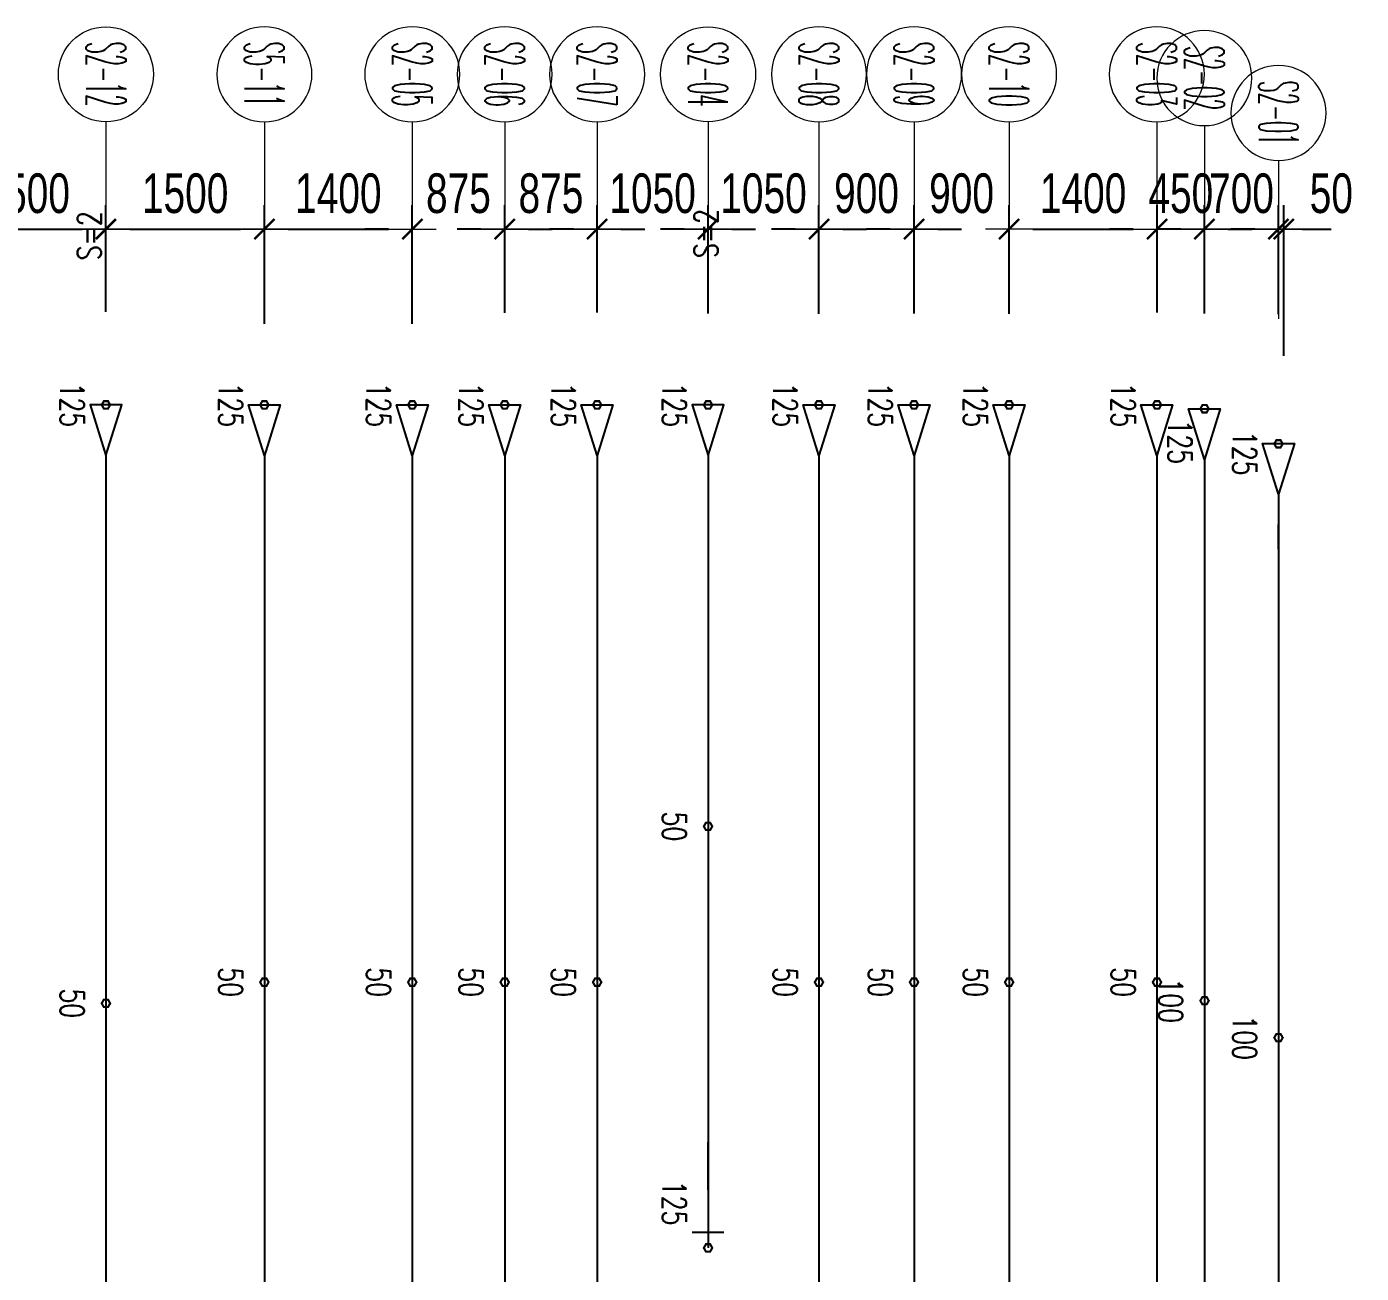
# Model space of a CAD drawing. Header units: millimetres. Extents: x 118516 to 588795, y -24154 to 50684.
# Drawn here: x 558150 to 570784, y 30909 to 42710 of the extents above; entities that cross this region are included whole.
import ezdxf
from ezdxf.enums import TextEntityAlignment as Align

# ---------------------------------------------------------------- set-up
doc = ezdxf.new("R2010")
doc.units = ezdxf.units.MM
doc.layers.get('0').update_dxf_attribs({"lineweight": 20})
doc.layers.get('Defpoints').update_dxf_attribs({"color": 151, "lineweight": 9})
doc.layers.add('ARES_TAG', color=3, linetype='Continuous')
doc.layers.add('NDC_S_TENDON', color=10, linetype='Continuous')
doc.layers.add('Current plane_Column', color=7, linetype='Continuous', true_color=0x4b00ff)
for name, color, linetype, lineweight in [('NDC_S-TENDON', 6, 'Continuous', 35), ('NDC_S_ANNO', 7, 'Continuous', 20), ('NDC_S_DIM', 1, 'Continuous', 15), ('NDC_S_SYMBOL', 1, 'Continuous', 15)]:
    doc.layers.add(name, color=color, linetype=linetype, lineweight=lineweight)
doc.styles.add('ARES_ROMANS_0.36', font='romans.shx', dxfattribs={"width": 0.36, "bigfont": 'vns.shx'})
doc.styles.add('NDC_ANNO', font='', dxfattribs={"width": 0.8})
doc.styles.add('NDC_DIM', font='', dxfattribs={"width": 0.75})
doc.styles.get('NDC_ANNO').set_extended_font_data('Dotum')
doc.styles.get('NDC_DIM').set_extended_font_data('Dotum')
doc.dimstyles.new('NDC_dim_150', dxfattribs={"dimscale": 150, "dimtxt": 2.5, "dimasz": 1.5, "dimexe": 1.5, "dimexo": 2.5, "dimgap": 1, "dimtad": 1, "dimdec": 0, "dimzin": 0, "dimdsep": 46, "dimtxsty": 'NDC_DIM', "dimblk": 'DIMMARK', "dimcen": 0.09, "dimdle": 1.2, "dimclrd": 1, "dimclre": 1, "dimclrt": 3, "dimadec": 0, "dimazin": 0, "dimtfac": 1, "dimtdec": 0, "dimtix": 1, "dimtofl": 0, "dimtmove": 0, "dimatfit": 3, "dimfxl": 8, "dimfxlon": 1, "dimtolj": 1, "dimtzin": 0, "dimarcsym": 0})

# ---------------------------------------------------------------- blocks, each defined once
blk = doc.blocks.new('*U659')
at = {"layer": 'NDC_S_SYMBOL', "color": 3}
blk.add_line((-7323, 0), (-5823, 0), dxfattribs=at)
blk.add_circle((-7773, 0), 450, dxfattribs=at)
at = {"layer": 'NDC_S_TENDON'}
for p, q in [((-3644, 0), (-3144, 0)), ((-3144, 0), (2787, 0)), ((2787, 0), (25216, 0))]:
    blk.add_line(p, q, dxfattribs=at)
blk.add_lwpolyline([(-4164, 0), (-4644, 150), (-4644, -150), (-4164, 0), (-3644, 0)], dxfattribs=at)
at = {"layer": 'ARES_TAG', "style": 'ARES_ROMANS_0.36', "width": 0.36}
blk.add_attdef('S3', text='', height=375, dxfattribs=at).set_placement((-7773, 0), align=Align.MIDDLE_CENTER)
blk = doc.blocks.new('*U695')
at = {"layer": 'NDC_S_SYMBOL', "color": 3}
blk.add_line((-7323, 0), (-5823, 0), dxfattribs=at)
blk.add_circle((-7773, 0), 450, dxfattribs=at)
at = {"layer": 'NDC_S_TENDON'}
for p, q in [((3186, -150), (3186, 150)), ((-3644, 0), (-3144, 0)), ((-3144, 0), (2787, 0)), ((2787, 0), (2336, 0)), ((2336, 0), (3336, 0))]:
    blk.add_line(p, q, dxfattribs=at)
blk.add_lwpolyline([(-4164, 0), (-4644, 150), (-4644, -150), (-4164, 0), (-3644, 0)], dxfattribs=at)
at = {"layer": 'ARES_TAG', "style": 'ARES_ROMANS_0.36', "width": 0.36}
blk.add_attdef('S3', text='', height=375, dxfattribs=at).set_placement((-7773, 0), align=Align.MIDDLE_CENTER)
blk = doc.blocks.new('*U696')
at = {"layer": 'NDC_S_SYMBOL', "color": 3}
blk.add_line((-7250, 0), (-5750, 0), dxfattribs=at)
blk.add_circle((-7700, 0), 450, dxfattribs=at)
at = {"layer": 'NDC_S_TENDON'}
for p, q in [((-3570, 0), (-3144, 0)), ((-3144, 0), (2787, 0)), ((2787, 0), (25216, 0))]:
    blk.add_line(p, q, dxfattribs=at)
blk.add_lwpolyline([(-4090, 0), (-4570, 150), (-4570, -150), (-4090, 0), (-3570, 0)], dxfattribs=at)
at = {"layer": 'ARES_TAG', "style": 'ARES_ROMANS_0.36', "width": 0.36}
blk.add_attdef('S3', text='', height=375, dxfattribs=at).set_placement((-7700, 0), align=Align.MIDDLE_CENTER)
blk = doc.blocks.new('*U697')
at = {"layer": 'NDC_S_SYMBOL', "color": 3}
blk.add_line((-6588, 0), (-5088, 0), dxfattribs=at)
blk.add_circle((-7038, 0), 450, dxfattribs=at)
at = {"layer": 'NDC_S_TENDON'}
for p, q in [((-2909, 0), (-3144, 0)), ((-3144, 0), (2787, 0)), ((2787, 0), (25216, 0))]:
    blk.add_line(p, q, dxfattribs=at)
blk.add_lwpolyline([(-3429, 0), (-3909, 150), (-3909, -150), (-3429, 0), (-2909, 0)], dxfattribs=at)
at = {"layer": 'ARES_TAG', "style": 'ARES_ROMANS_0.36', "width": 0.36}
blk.add_attdef('S3', text='', height=375, dxfattribs=at).set_placement((-7038, 0), align=Align.MIDDLE_CENTER)
blk = doc.blocks.new('*U657')
at = {"layer": 'NDC_S_SYMBOL', "color": 3}
blk.add_line((-7323, 0), (-5823, 0), dxfattribs=at)
blk.add_circle((-7773, 0), 450, dxfattribs=at)
at = {"layer": 'NDC_S_TENDON'}
for p, q in [((6536, -150), (6536, 150)), ((-3644, 0), (-3144, 0)), ((-3144, 0), (2787, 0)), ((2787, 0), (5686, 0)), ((5686, 0), (6686, 0))]:
    blk.add_line(p, q, dxfattribs=at)
blk.add_lwpolyline([(-4164, 0), (-4644, 150), (-4644, -150), (-4164, 0), (-3644, 0)], dxfattribs=at)
at = {"layer": 'ARES_TAG', "style": 'ARES_ROMANS_0.36', "width": 0.36}
blk.add_attdef('S3', text='', height=375, dxfattribs=at).set_placement((-7773, 0), align=Align.MIDDLE_CENTER)
blk = doc.blocks.new('HTB TDY')
at = {"layer": 'NDC_S-TENDON', "linetype": 'Continuous'}
for points, elevation in [([(50190, 29630, 20, 20, 0), (50170, 29665, 20, 20, 0), (50130, 29665, 20, 20, 0), (50110, 29630, 20, 20, 0), (50130, 29595, 20, 20, 0), (50170, 29595, 20, 20, 0)], 3575), ([(50190, 29630, 20, 20, 0), (50170, 29665, 20, 20, 0), (50130, 29665, 20, 20, 0), (50110, 29630, 20, 20, 0), (50130, 29595, 20, 20, 0), (50170, 29595, 20, 20, 0)], 3575), ([(51690, 29630, 20, 20, 0), (51670, 29665, 20, 20, 0), (51630, 29665, 20, 20, 0), (51610, 29630, 20, 20, 0), (51630, 29595, 20, 20, 0), (51670, 29595, 20, 20, 0)], 3575), ([(51690, 29630, 20, 20, 0), (51670, 29665, 20, 20, 0), (51630, 29665, 20, 20, 0), (51610, 29630, 20, 20, 0), (51630, 29595, 20, 20, 0), (51670, 29595, 20, 20, 0)], 3575), ([(53090, 29630, 20, 20, 0), (53070, 29665, 20, 20, 0), (53030, 29665, 20, 20, 0), (53010, 29630, 20, 20, 0), (53030, 29595, 20, 20, 0), (53070, 29595, 20, 20, 0)], 3575), ([(53090, 29630, 20, 20, 0), (53070, 29665, 20, 20, 0), (53030, 29665, 20, 20, 0), (53010, 29630, 20, 20, 0), (53030, 29595, 20, 20, 0), (53070, 29595, 20, 20, 0)], 3575), ([(53965, 29630, 20, 20, 0), (53945, 29665, 20, 20, 0), (53905, 29665, 20, 20, 0), (53885, 29630, 20, 20, 0), (53905, 29595, 20, 20, 0), (53945, 29595, 20, 20, 0)], 3575), ([(53965, 29630, 20, 20, 0), (53945, 29665, 20, 20, 0), (53905, 29665, 20, 20, 0), (53885, 29630, 20, 20, 0), (53905, 29595, 20, 20, 0), (53945, 29595, 20, 20, 0)], 3575), ([(54840, 29630, 20, 20, 0), (54820, 29665, 20, 20, 0), (54780, 29665, 20, 20, 0), (54760, 29630, 20, 20, 0), (54780, 29595, 20, 20, 0), (54820, 29595, 20, 20, 0)], 3575), ([(54840, 29630, 20, 20, 0), (54820, 29665, 20, 20, 0), (54780, 29665, 20, 20, 0), (54760, 29630, 20, 20, 0), (54780, 29595, 20, 20, 0), (54820, 29595, 20, 20, 0)], 3575), ([(55890, 29630, 20, 20, 0), (55870, 29665, 20, 20, 0), (55830, 29665, 20, 20, 0), (55810, 29630, 20, 20, 0), (55830, 29595, 20, 20, 0), (55870, 29595, 20, 20, 0)], 3575), ([(55890, 29630, 20, 20, 0), (55870, 29665, 20, 20, 0), (55830, 29665, 20, 20, 0), (55810, 29630, 20, 20, 0), (55830, 29595, 20, 20, 0), (55870, 29595, 20, 20, 0)], 3575), ([(56940, 29630, 20, 20, 0), (56920, 29665, 20, 20, 0), (56880, 29665, 20, 20, 0), (56860, 29630, 20, 20, 0), (56880, 29595, 20, 20, 0), (56920, 29595, 20, 20, 0)], 3575), ([(56940, 29630, 20, 20, 0), (56920, 29665, 20, 20, 0), (56880, 29665, 20, 20, 0), (56860, 29630, 20, 20, 0), (56880, 29595, 20, 20, 0), (56920, 29595, 20, 20, 0)], 3575), ([(57840, 29630, 20, 20, 0), (57820, 29665, 20, 20, 0), (57780, 29665, 20, 20, 0), (57760, 29630, 20, 20, 0), (57780, 29595, 20, 20, 0), (57820, 29595, 20, 20, 0)], 3575), ([(57840, 29630, 20, 20, 0), (57820, 29665, 20, 20, 0), (57780, 29665, 20, 20, 0), (57760, 29630, 20, 20, 0), (57780, 29595, 20, 20, 0), (57820, 29595, 20, 20, 0)], 3575), ([(58740, 29630, 20, 20, 0), (58720, 29665, 20, 20, 0), (58680, 29665, 20, 20, 0), (58660, 29630, 20, 20, 0), (58680, 29595, 20, 20, 0), (58720, 29595, 20, 20, 0)], 3575), ([(58740, 29630, 20, 20, 0), (58720, 29665, 20, 20, 0), (58680, 29665, 20, 20, 0), (58660, 29630, 20, 20, 0), (58680, 29595, 20, 20, 0), (58720, 29595, 20, 20, 0)], 3575), ([(60140, 29630, 20, 20, 0), (60120, 29665, 20, 20, 0), (60080, 29665, 20, 20, 0), (60060, 29630, 20, 20, 0), (60080, 29595, 20, 20, 0), (60120, 29595, 20, 20, 0)], 3575), ([(60140, 29630, 20, 20, 0), (60120, 29665, 20, 20, 0), (60080, 29665, 20, 20, 0), (60060, 29630, 20, 20, 0), (60080, 29595, 20, 20, 0), (60120, 29595, 20, 20, 0)], 3575), ([(60590, 29593, 20, 20, 0), (60570, 29628, 20, 20, 0), (60530, 29628, 20, 20, 0), (60510, 29593, 20, 20, 0), (60530, 29558, 20, 20, 0), (60570, 29558, 20, 20, 0)], 3575), ([(60590, 29593, 20, 20, 0), (60570, 29628, 20, 20, 0), (60530, 29628, 20, 20, 0), (60510, 29593, 20, 20, 0), (60530, 29558, 20, 20, 0), (60570, 29558, 20, 20, 0)], 3575), ([(61290, 29261, 20, 20, 0), (61270, 29296, 20, 20, 0), (61230, 29296, 20, 20, 0), (61210, 29261, 20, 20, 0), (61230, 29227, 20, 20, 0), (61270, 29227, 20, 20, 0)], 3575), ([(61290, 29261, 20, 20, 0), (61270, 29296, 20, 20, 0), (61230, 29296, 20, 20, 0), (61210, 29261, 20, 20, 0), (61230, 29227, 20, 20, 0), (61270, 29227, 20, 20, 0)], 3575), ([(55890, 25640, 20, 20, 0), (55870, 25675, 20, 20, 0), (55830, 25675, 20, 20, 0), (55810, 25640, 20, 20, 0), (55830, 25605, 20, 20, 0), (55870, 25605, 20, 20, 0)], 3500), ([(55890, 25640, 20, 20, 0), (55870, 25675, 20, 20, 0), (55830, 25675, 20, 20, 0), (55810, 25640, 20, 20, 0), (55830, 25605, 20, 20, 0), (55870, 25605, 20, 20, 0)], 3500), ([(51690, 24165, 20, 20, 0), (51670, 24200, 20, 20, 0), (51630, 24200, 20, 20, 0), (51610, 24165, 20, 20, 0), (51630, 24130, 20, 20, 0), (51670, 24130, 20, 20, 0)], 3500), ([(51690, 24165, 20, 20, 0), (51670, 24200, 20, 20, 0), (51630, 24200, 20, 20, 0), (51610, 24165, 20, 20, 0), (51630, 24130, 20, 20, 0), (51670, 24130, 20, 20, 0)], 3500), ([(53090, 24165, 20, 20, 0), (53070, 24200, 20, 20, 0), (53030, 24200, 20, 20, 0), (53010, 24165, 20, 20, 0), (53030, 24130, 20, 20, 0), (53070, 24130, 20, 20, 0)], 3500), ([(53090, 24165, 20, 20, 0), (53070, 24200, 20, 20, 0), (53030, 24200, 20, 20, 0), (53010, 24165, 20, 20, 0), (53030, 24130, 20, 20, 0), (53070, 24130, 20, 20, 0)], 3500), ([(53965, 24165, 20, 20, 0), (53945, 24200, 20, 20, 0), (53905, 24200, 20, 20, 0), (53885, 24165, 20, 20, 0), (53905, 24130, 20, 20, 0), (53945, 24130, 20, 20, 0)], 3500), ([(53965, 24165, 20, 20, 0), (53945, 24200, 20, 20, 0), (53905, 24200, 20, 20, 0), (53885, 24165, 20, 20, 0), (53905, 24130, 20, 20, 0), (53945, 24130, 20, 20, 0)], 3500), ([(54840, 24165, 20, 20, 0), (54820, 24200, 20, 20, 0), (54780, 24200, 20, 20, 0), (54760, 24165, 20, 20, 0), (54780, 24130, 20, 20, 0), (54820, 24130, 20, 20, 0)], 3500), ([(54840, 24165, 20, 20, 0), (54820, 24200, 20, 20, 0), (54780, 24200, 20, 20, 0), (54760, 24165, 20, 20, 0), (54780, 24130, 20, 20, 0), (54820, 24130, 20, 20, 0)], 3500), ([(56940, 24165, 20, 20, 0), (56920, 24200, 20, 20, 0), (56880, 24200, 20, 20, 0), (56860, 24165, 20, 20, 0), (56880, 24130, 20, 20, 0), (56920, 24130, 20, 20, 0)], 3500), ([(56940, 24165, 20, 20, 0), (56920, 24200, 20, 20, 0), (56880, 24200, 20, 20, 0), (56860, 24165, 20, 20, 0), (56880, 24130, 20, 20, 0), (56920, 24130, 20, 20, 0)], 3500), ([(57840, 24165, 20, 20, 0), (57820, 24200, 20, 20, 0), (57780, 24200, 20, 20, 0), (57760, 24165, 20, 20, 0), (57780, 24130, 20, 20, 0), (57820, 24130, 20, 20, 0)], 3500), ([(57840, 24165, 20, 20, 0), (57820, 24200, 20, 20, 0), (57780, 24200, 20, 20, 0), (57760, 24165, 20, 20, 0), (57780, 24130, 20, 20, 0), (57820, 24130, 20, 20, 0)], 3500), ([(58740, 24165, 20, 20, 0), (58720, 24200, 20, 20, 0), (58680, 24200, 20, 20, 0), (58660, 24165, 20, 20, 0), (58680, 24130, 20, 20, 0), (58720, 24130, 20, 20, 0)], 3500), ([(58740, 24165, 20, 20, 0), (58720, 24200, 20, 20, 0), (58680, 24200, 20, 20, 0), (58660, 24165, 20, 20, 0), (58680, 24130, 20, 20, 0), (58720, 24130, 20, 20, 0)], 3500), ([(60140, 24165, 20, 20, 0), (60120, 24200, 20, 20, 0), (60080, 24200, 20, 20, 0), (60060, 24165, 20, 20, 0), (60080, 24130, 20, 20, 0), (60120, 24130, 20, 20, 0)], 3500), ([(60140, 24165, 20, 20, 0), (60120, 24200, 20, 20, 0), (60080, 24200, 20, 20, 0), (60060, 24165, 20, 20, 0), (60080, 24130, 20, 20, 0), (60120, 24130, 20, 20, 0)], 3500), ([(50190, 23965, 20, 20, 0), (50170, 24000, 20, 20, 0), (50130, 24000, 20, 20, 0), (50110, 23965, 20, 20, 0), (50130, 23930, 20, 20, 0), (50170, 23930, 20, 20, 0)], 3500), ([(50190, 23965, 20, 20, 0), (50170, 24000, 20, 20, 0), (50130, 24000, 20, 20, 0), (50110, 23965, 20, 20, 0), (50130, 23930, 20, 20, 0), (50170, 23930, 20, 20, 0)], 3500), ([(60590, 23990, 20, 20, 0), (60570, 24025, 20, 20, 0), (60530, 24025, 20, 20, 0), (60510, 23990, 20, 20, 0), (60530, 23955, 20, 20, 0), (60570, 23955, 20, 20, 0)], 3200), ([(60590, 23990, 20, 20, 0), (60570, 24025, 20, 20, 0), (60530, 24025, 20, 20, 0), (60510, 23990, 20, 20, 0), (60530, 23955, 20, 20, 0), (60570, 23955, 20, 20, 0)], 3200), ([(61290, 23640, 20, 20, 0), (61270, 23675, 20, 20, 0), (61230, 23675, 20, 20, 0), (61210, 23640, 20, 20, 0), (61230, 23605, 20, 20, 0), (61270, 23605, 20, 20, 0)], 3200), ([(61290, 23640, 20, 20, 0), (61270, 23675, 20, 20, 0), (61230, 23675, 20, 20, 0), (61210, 23640, 20, 20, 0), (61230, 23605, 20, 20, 0), (61270, 23605, 20, 20, 0)], 3200), ([(55890, 21650, 20, 20, 0), (55870, 21685, 20, 20, 0), (55830, 21685, 20, 20, 0), (55810, 21650, 20, 20, 0), (55830, 21615, 20, 20, 0), (55870, 21615, 20, 20, 0)], 3575), ([(55890, 21650, 20, 20, 0), (55870, 21685, 20, 20, 0), (55830, 21685, 20, 20, 0), (55810, 21650, 20, 20, 0), (55830, 21615, 20, 20, 0), (55870, 21615, 20, 20, 0)], 3575)]:
    blk.add_lwpolyline(points, format="xyseb", close=True, dxfattribs=dict(at, elevation=elevation))
ref = blk.add_blockref('*U657', (50150, 24986, 3575), dxfattribs=dict(rotation=270))
ref.add_attrib('S3', 'S2-12', dxfattribs={"layer": 'ARES_TAG', "height": 375, "rotation": 270, "style": 'ARES_ROMANS_0.36', "width": 0.36}).set_placement((50150, 32760, 3575), align=Align.MIDDLE_CENTER)
ref = blk.add_blockref('*U659', (51650, 24986, 3575), dxfattribs=dict(xscale=-1.000000000000001, rotation=90))
ref.add_attrib('S3', 'S5-11', dxfattribs={"layer": 'ARES_TAG', "height": 375, "rotation": 270, "style": 'ARES_ROMANS_0.36', "width": 0.36}).set_placement((51650, 32760, 3575), align=Align.MIDDLE_CENTER)
ref = blk.add_blockref('*U659', (53050, 24986, 3575), dxfattribs=dict(xscale=-1.000000000000001, rotation=90))
ref.add_attrib('S3', 'S2-05', dxfattribs={"layer": 'ARES_TAG', "height": 375, "rotation": 270, "style": 'ARES_ROMANS_0.36', "width": 0.36}).set_placement((53050, 32760, 3575), align=Align.MIDDLE_CENTER)
ref = blk.add_blockref('*U659', (53925, 24986, 3575), dxfattribs=dict(xscale=-1.000000000000001, rotation=90))
ref.add_attrib('S3', 'S2-06', dxfattribs={"layer": 'ARES_TAG', "height": 375, "rotation": 270, "style": 'ARES_ROMANS_0.36', "width": 0.36}).set_placement((53925, 32760, 3575), align=Align.MIDDLE_CENTER)
ref = blk.add_blockref('*U659', (54800, 24986, 3575), dxfattribs=dict(xscale=-1.000000000000001, rotation=90))
ref.add_attrib('S3', 'S2-07', dxfattribs={"layer": 'ARES_TAG', "height": 375, "rotation": 270, "style": 'ARES_ROMANS_0.36', "width": 0.36}).set_placement((54800, 32760, 3575), align=Align.MIDDLE_CENTER)
ref = blk.add_blockref('*U695', (55850, 24986, 3575), dxfattribs=dict(rotation=270))
ref.add_attrib('S3', 'S2-04', dxfattribs={"layer": 'ARES_TAG', "height": 375, "rotation": 270, "style": 'ARES_ROMANS_0.36', "width": 0.36}).set_placement((55850, 32760, 3575), align=Align.MIDDLE_CENTER)
ref = blk.add_blockref('*U659', (56900, 24986, 3575), dxfattribs=dict(xscale=-1.000000000000001, rotation=90))
ref.add_attrib('S3', 'S2-08', dxfattribs={"layer": 'ARES_TAG', "height": 375, "rotation": 270, "style": 'ARES_ROMANS_0.36', "width": 0.36}).set_placement((56900, 32760, 3575), align=Align.MIDDLE_CENTER)
ref = blk.add_blockref('*U659', (57800, 24986, 3575), dxfattribs=dict(xscale=-1.000000000000001, rotation=90))
ref.add_attrib('S3', 'S2-09', dxfattribs={"layer": 'ARES_TAG', "height": 375, "rotation": 270, "style": 'ARES_ROMANS_0.36', "width": 0.36}).set_placement((57800, 32760, 3575), align=Align.MIDDLE_CENTER)
ref = blk.add_blockref('*U659', (58700, 24986, 3575), dxfattribs=dict(xscale=-1.000000000000001, rotation=90))
ref.add_attrib('S3', 'S2-10', dxfattribs={"layer": 'ARES_TAG', "height": 375, "rotation": 270, "style": 'ARES_ROMANS_0.36', "width": 0.36}).set_placement((58700, 32760, 3575), align=Align.MIDDLE_CENTER)
ref = blk.add_blockref('*U659', (60098, 24986, 3575), dxfattribs=dict(xscale=-1.000000000000001, rotation=90))
ref.add_attrib('S3', 'S2-03', dxfattribs={"layer": 'ARES_TAG', "height": 375, "rotation": 270, "style": 'ARES_ROMANS_0.36', "width": 0.36}).set_placement((60098, 32760, 3575), align=Align.MIDDLE_CENTER)
ref = blk.add_blockref('*U696', (60548, 25023, 3563), dxfattribs=dict(xscale=-1.000000000000001, rotation=90))
ref.add_attrib('S3', 'S2-02', dxfattribs={"layer": 'ARES_TAG', "height": 375, "rotation": 270, "style": 'ARES_ROMANS_0.36', "width": 0.36}).set_placement((60548, 32723, 3563), align=Align.MIDDLE_CENTER)
ref = blk.add_blockref('*U697', (61250, 25355, 3359), dxfattribs=dict(xscale=-1.000000000000001, rotation=90))
ref.add_attrib('S3', 'S2-01', dxfattribs={"layer": 'ARES_TAG', "height": 375, "rotation": 270, "style": 'ARES_ROMANS_0.36', "width": 0.36}).set_placement((61250, 32393, 3359), align=Align.MIDDLE_CENTER)
at = {"layer": 'NDC_S_ANNO', "linetype": 'Continuous', "char_height": 225, "attachment_point": 5, "line_spacing_factor": 0.75, "style": 'NDC_ANNO'}
for s, insert, rotation in [('\\FSTANDARD.shx;S=2', (55830, 31252, 3700), 90), ('\\FSTANDARD.shx;S=2', (49992, 31231, 3700), 90), ('\\FSTANDARD.shx;125', (49830, 29630, 3575), 270), ('\\FSTANDARD.shx;125', (51330, 29630, 3575), 270), ('\\FSTANDARD.shx;125', (52730, 29630, 3575), 270), ('\\FSTANDARD.shx;125', (53605, 29630, 3575), 270), ('\\FSTANDARD.shx;125', (54480, 29630, 3575), 270), ('\\FSTANDARD.shx;125', (55530, 29630, 3575), 270), ('\\FSTANDARD.shx;125', (56580, 29630, 3575), 270), ('\\FSTANDARD.shx;125', (57480, 29630, 3575), 270), ('\\FSTANDARD.shx;125', (58380, 29630, 3575), 270), ('\\FSTANDARD.shx;125', (59780, 29630, 3575), 270), ('\\FSTANDARD.shx;125', (60318, 29280, 3575), 270), ('\\FSTANDARD.shx;125', (60930, 29172, 3540), 270), ('\\FSTANDARD.shx;50', (55530, 25640, 3500), 270), ('\\FSTANDARD.shx;50', (51330, 24165, 3500), 270), ('\\FSTANDARD.shx;50', (52730, 24165, 3500), 270), ('\\FSTANDARD.shx;50', (53605, 24165, 3500), 270), ('\\FSTANDARD.shx;50', (54480, 24165, 3500), 270), ('\\FSTANDARD.shx;50', (56580, 24165, 3500), 270), ('\\FSTANDARD.shx;50', (57480, 24165, 3500), 270), ('\\FSTANDARD.shx;50', (58380, 24165, 3500), 270), ('\\FSTANDARD.shx;50', (59780, 24165, 3500), 270), ('\\FSTANDARD.shx;100', (60230, 23990, 3200), 270), ('\\FSTANDARD.shx;50', (49830, 23965, 3500), 270), ('\\FSTANDARD.shx;100', (60930, 23640, 3200), 270), ('\\FSTANDARD.shx;125', (55530, 22074, 3575), 270)]:
    blk.add_mtext(s, dxfattribs=dict(at, insert=insert, rotation=rotation))
blk = doc.blocks.new('DIMMARK')
at = {"layer": 'NDC_S_DIM', "color": 1}
blk.add_line((-1.5, 0), (1, 0), dxfattribs=at)
at = {"layer": 'NDC_S_DIM', "color": 2, "const_width": 0.1}
blk.add_lwpolyline([(-0.424, -0.424), (0.424, 0.424)], dxfattribs=at)
blk = doc.blocks.new('*D279')
at = {"layer": 'Defpoints', "color": 0, "ltscale": 100, "transparency": 16777216}
for p in [(558900, 40794), (558900, 37453, 3569), (557400, 37359, 2875)]:
    blk.add_point(p, dxfattribs=at)
at = {"layer": 'NDC_S_DIM', "color": 1, "lineweight": -2, "ltscale": 100, "transparency": 16777216}
for p, q in [((557400, 39898), (557400, 41019)), ((558900, 40012), (558900, 41019)), ((557625, 40794), (558675, 40794))]:
    blk.add_line(p, q, dxfattribs=at)
at = {"layer": 'NDC_S_DIM', "color": 1, "lineweight": -2, "ltscale": 100, "transparency": 16777216, "xscale": 225, "yscale": 225, "zscale": 225, "rotation": 180}
blk.add_blockref('DIMMARK', (557400, 40794), dxfattribs=at)
at = {"layer": 'NDC_S_DIM', "color": 1, "lineweight": -2, "ltscale": 100, "transparency": 16777216, "xscale": 225, "yscale": 225, "zscale": 225}
blk.add_blockref('DIMMARK', (558900, 40794), dxfattribs=at)
at = {"layer": 'NDC_S_DIM', "color": 3, "ltscale": 100, "transparency": 16777216, "insert": (558150, 41131), "char_height": 375, "attachment_point": 5, "style": 'NDC_DIM'}
blk.add_mtext('\\A1;1500', dxfattribs=at)
blk = doc.blocks.new('*D280')
at = {"layer": 'Defpoints', "color": 0, "ltscale": 100, "transparency": 16777216}
for p in [(560400, 40794), (558900, 37453, 3569), (560400, 37359, 2875)]:
    blk.add_point(p, dxfattribs=at)
at = {"layer": 'NDC_S_DIM', "color": 1, "lineweight": -2, "ltscale": 100, "transparency": 16777216}
for p, q in [((558900, 40012), (558900, 41019)), ((560400, 39898), (560400, 41019)), ((559125, 40794), (560175, 40794))]:
    blk.add_line(p, q, dxfattribs=at)
at = {"layer": 'NDC_S_DIM', "color": 1, "lineweight": -2, "ltscale": 100, "transparency": 16777216, "xscale": 225, "yscale": 225, "zscale": 225, "rotation": 180}
blk.add_blockref('DIMMARK', (558900, 40794), dxfattribs=at)
at = {"layer": 'NDC_S_DIM', "color": 1, "lineweight": -2, "ltscale": 100, "transparency": 16777216, "xscale": 225, "yscale": 225, "zscale": 225}
blk.add_blockref('DIMMARK', (560400, 40794), dxfattribs=at)
at = {"layer": 'NDC_S_DIM', "color": 3, "ltscale": 100, "transparency": 16777216, "insert": (559650, 41131), "char_height": 375, "attachment_point": 5, "style": 'NDC_DIM'}
blk.add_mtext('\\A1;1500', dxfattribs=at)
blk = doc.blocks.new('*D281')
at = {"layer": 'Defpoints', "color": 0, "ltscale": 100, "transparency": 16777216}
for p in [(561800, 40794), (560400, 37359, 2875), (561800, 37359, 2875)]:
    blk.add_point(p, dxfattribs=at)
at = {"layer": 'NDC_S_DIM', "color": 1, "lineweight": -2, "ltscale": 100, "transparency": 16777216}
for p, q in [((560400, 39898), (560400, 41019)), ((561800, 39898), (561800, 41019)), ((560625, 40794), (561575, 40794))]:
    blk.add_line(p, q, dxfattribs=at)
at = {"layer": 'NDC_S_DIM', "color": 1, "lineweight": -2, "ltscale": 100, "transparency": 16777216, "xscale": 225, "yscale": 225, "zscale": 225, "rotation": 180}
blk.add_blockref('DIMMARK', (560400, 40794), dxfattribs=at)
at = {"layer": 'NDC_S_DIM', "color": 1, "lineweight": -2, "ltscale": 100, "transparency": 16777216, "xscale": 225, "yscale": 225, "zscale": 225}
blk.add_blockref('DIMMARK', (561800, 40794), dxfattribs=at)
at = {"layer": 'NDC_S_DIM', "color": 3, "ltscale": 100, "transparency": 16777216, "insert": (561100, 41131), "char_height": 375, "attachment_point": 5, "style": 'NDC_DIM'}
blk.add_mtext('\\A1;1400', dxfattribs=at)
blk = doc.blocks.new('*D282')
at = {"layer": 'Defpoints', "color": 0, "ltscale": 100, "transparency": 16777216}
for p in [(562675, 40794), (561800, 37359, 2875), (562675, 37375, 3568)]:
    blk.add_point(p, dxfattribs=at)
at = {"layer": 'NDC_S_DIM', "color": 1, "lineweight": -2, "ltscale": 100, "transparency": 16777216}
for p, q in [((561800, 39898), (561800, 41019)), ((562675, 40001), (562675, 41019)), ((561575, 40794), (561350, 40794)), ((562900, 40794), (563125, 40794))]:
    blk.add_line(p, q, dxfattribs=at)
at = {"layer": 'NDC_S_DIM', "color": 1, "lineweight": -2, "ltscale": 100, "transparency": 16777216, "xscale": 225, "yscale": 225, "zscale": 225}
blk.add_blockref('DIMMARK', (561800, 40794), dxfattribs=at)
at = {"layer": 'NDC_S_DIM', "color": 1, "lineweight": -2, "ltscale": 100, "transparency": 16777216, "xscale": 225, "yscale": 225, "zscale": 225, "rotation": 180}
blk.add_blockref('DIMMARK', (562675, 40794), dxfattribs=at)
at = {"layer": 'NDC_S_DIM', "color": 3, "ltscale": 100, "transparency": 16777216, "insert": (562237, 41131), "char_height": 375, "attachment_point": 5, "style": 'NDC_DIM'}
blk.add_mtext('\\A1;875', dxfattribs=at)
blk = doc.blocks.new('*D283')
at = {"layer": 'Defpoints', "color": 0, "ltscale": 100, "transparency": 16777216}
for p in [(563550, 40794), (563550, 37402, 3568), (562675, 37375, 3568)]:
    blk.add_point(p, dxfattribs=at)
at = {"layer": 'NDC_S_DIM', "color": 1, "lineweight": -2, "ltscale": 100, "transparency": 16777216}
for p, q in [((562675, 40001), (562675, 41019)), ((563550, 40004), (563550, 41019)), ((562450, 40794), (562225, 40794)), ((563775, 40794), (564000, 40794))]:
    blk.add_line(p, q, dxfattribs=at)
at = {"layer": 'NDC_S_DIM', "color": 1, "lineweight": -2, "ltscale": 100, "transparency": 16777216, "xscale": 225, "yscale": 225, "zscale": 225}
blk.add_blockref('DIMMARK', (562675, 40794), dxfattribs=at)
at = {"layer": 'NDC_S_DIM', "color": 1, "lineweight": -2, "ltscale": 100, "transparency": 16777216, "xscale": 225, "yscale": 225, "zscale": 225, "rotation": 180}
blk.add_blockref('DIMMARK', (563550, 40794), dxfattribs=at)
at = {"layer": 'NDC_S_DIM', "color": 3, "ltscale": 100, "transparency": 16777216, "insert": (563113, 41131), "char_height": 375, "attachment_point": 5, "style": 'NDC_DIM'}
blk.add_mtext('\\A1;875', dxfattribs=at)
blk = doc.blocks.new('*D284')
at = {"layer": 'Defpoints', "color": 0, "ltscale": 100, "transparency": 16777216}
for p in [(564600, 40794), (563550, 37402, 3568), (564600, 37340, 3562)]:
    blk.add_point(p, dxfattribs=at)
at = {"layer": 'NDC_S_DIM', "color": 1, "lineweight": -2, "ltscale": 100, "transparency": 16777216}
for p, q in [((563550, 40004), (563550, 41019)), ((564600, 39995), (564600, 41019)), ((563325, 40794), (563100, 40794)), ((564825, 40794), (565050, 40794))]:
    blk.add_line(p, q, dxfattribs=at)
at = {"layer": 'NDC_S_DIM', "color": 1, "lineweight": -2, "ltscale": 100, "transparency": 16777216, "xscale": 225, "yscale": 225, "zscale": 225}
blk.add_blockref('DIMMARK', (563550, 40794), dxfattribs=at)
at = {"layer": 'NDC_S_DIM', "color": 1, "lineweight": -2, "ltscale": 100, "transparency": 16777216, "xscale": 225, "yscale": 225, "zscale": 225, "rotation": 180}
blk.add_blockref('DIMMARK', (564600, 40794), dxfattribs=at)
at = {"layer": 'NDC_S_DIM', "color": 3, "ltscale": 100, "transparency": 16777216, "insert": (564075, 41131), "char_height": 375, "attachment_point": 5, "style": 'NDC_DIM'}
blk.add_mtext('\\A1;1050', dxfattribs=at)
blk = doc.blocks.new('*D285')
at = {"layer": 'Defpoints', "color": 0, "ltscale": 100, "transparency": 16777216}
for p in [(565650, 40794), (564600, 37340, 3562), (565650, 37311, 3567)]:
    blk.add_point(p, dxfattribs=at)
at = {"layer": 'NDC_S_DIM', "color": 1, "lineweight": -2, "ltscale": 100, "transparency": 16777216}
for p, q in [((564600, 39995), (564600, 41019)), ((565650, 39992), (565650, 41019)), ((564375, 40794), (564150, 40794)), ((565875, 40794), (566100, 40794))]:
    blk.add_line(p, q, dxfattribs=at)
at = {"layer": 'NDC_S_DIM', "color": 1, "lineweight": -2, "ltscale": 100, "transparency": 16777216, "xscale": 225, "yscale": 225, "zscale": 225}
blk.add_blockref('DIMMARK', (564600, 40794), dxfattribs=at)
at = {"layer": 'NDC_S_DIM', "color": 1, "lineweight": -2, "ltscale": 100, "transparency": 16777216, "xscale": 225, "yscale": 225, "zscale": 225, "rotation": 180}
blk.add_blockref('DIMMARK', (565650, 40794), dxfattribs=at)
at = {"layer": 'NDC_S_DIM', "color": 3, "ltscale": 100, "transparency": 16777216, "insert": (565125, 41131), "char_height": 375, "attachment_point": 5, "style": 'NDC_DIM'}
blk.add_mtext('\\A1;1050', dxfattribs=at)
blk = doc.blocks.new('*D286')
at = {"layer": 'Defpoints', "color": 0, "ltscale": 100, "transparency": 16777216}
for p in [(568850, 40794), (567450, 37311, 3567), (568850, 37393, 3568)]:
    blk.add_point(p, dxfattribs=at)
at = {"layer": 'NDC_S_DIM', "color": 1, "lineweight": -2, "ltscale": 100, "transparency": 16777216}
for p, q in [((567450, 39992), (567450, 41019)), ((568850, 40003), (568850, 41019)), ((567675, 40794), (568625, 40794))]:
    blk.add_line(p, q, dxfattribs=at)
at = {"layer": 'NDC_S_DIM', "color": 1, "lineweight": -2, "ltscale": 100, "transparency": 16777216, "xscale": 225, "yscale": 225, "zscale": 225, "rotation": 180}
blk.add_blockref('DIMMARK', (567450, 40794), dxfattribs=at)
at = {"layer": 'NDC_S_DIM', "color": 1, "lineweight": -2, "ltscale": 100, "transparency": 16777216, "xscale": 225, "yscale": 225, "zscale": 225}
blk.add_blockref('DIMMARK', (568850, 40794), dxfattribs=at)
at = {"layer": 'NDC_S_DIM', "color": 3, "ltscale": 100, "transparency": 16777216, "insert": (568150, 41131), "char_height": 375, "attachment_point": 5, "style": 'NDC_DIM'}
blk.add_mtext('\\A1;1400', dxfattribs=at)
blk = doc.blocks.new('*D287')
at = {"layer": 'Defpoints', "color": 0, "ltscale": 100, "transparency": 16777216}
for p in [(569300, 40794), (568850, 37393, 3568), (569300, 37349, 3558)]:
    blk.add_point(p, dxfattribs=at)
at = {"layer": 'NDC_S_DIM', "color": 1, "lineweight": -2, "ltscale": 100, "transparency": 16777216}
for p, q in [((568850, 40003), (568850, 41019)), ((569300, 39996), (569300, 41019)), ((568625, 40794), (568400, 40794)), ((569525, 40794), (569750, 40794))]:
    blk.add_line(p, q, dxfattribs=at)
at = {"layer": 'NDC_S_DIM', "color": 1, "lineweight": -2, "ltscale": 100, "transparency": 16777216, "xscale": 225, "yscale": 225, "zscale": 225}
blk.add_blockref('DIMMARK', (568850, 40794), dxfattribs=at)
at = {"layer": 'NDC_S_DIM', "color": 1, "lineweight": -2, "ltscale": 100, "transparency": 16777216, "xscale": 225, "yscale": 225, "zscale": 225, "rotation": 180}
blk.add_blockref('DIMMARK', (569300, 40794), dxfattribs=at)
at = {"layer": 'NDC_S_DIM', "color": 3, "ltscale": 100, "transparency": 16777216, "insert": (569075, 41131), "char_height": 375, "attachment_point": 5, "style": 'NDC_DIM'}
blk.add_mtext('\\A1;450', dxfattribs=at)
blk = doc.blocks.new('*D288')
at = {"layer": 'Defpoints', "color": 0, "ltscale": 100, "transparency": 16777216}
for p in [(570000, 40794), (569300, 37349, 3558), (570000, 37325, 3529)]:
    blk.add_point(p, dxfattribs=at)
at = {"layer": 'NDC_S_DIM', "color": 1, "lineweight": -2, "ltscale": 100, "transparency": 16777216}
for p, q in [((569300, 39996), (569300, 41019)), ((570000, 39988), (570000, 41019)), ((569075, 40794), (568850, 40794)), ((570225, 40794), (570450, 40794))]:
    blk.add_line(p, q, dxfattribs=at)
at = {"layer": 'NDC_S_DIM', "color": 1, "lineweight": -2, "ltscale": 100, "transparency": 16777216, "xscale": 225, "yscale": 225, "zscale": 225}
blk.add_blockref('DIMMARK', (569300, 40794), dxfattribs=at)
at = {"layer": 'NDC_S_DIM', "color": 1, "lineweight": -2, "ltscale": 100, "transparency": 16777216, "xscale": 225, "yscale": 225, "zscale": 225, "rotation": 180}
blk.add_blockref('DIMMARK', (570000, 40794), dxfattribs=at)
at = {"layer": 'NDC_S_DIM', "color": 3, "ltscale": 100, "transparency": 16777216, "insert": (569650, 41131), "char_height": 375, "attachment_point": 5, "style": 'NDC_DIM'}
blk.add_mtext('\\A1;700', dxfattribs=at)
blk = doc.blocks.new('*D289')
at = {"layer": 'Defpoints', "color": 0, "ltscale": 100, "transparency": 16777216}
for p in [(570050, 40794), (570000, 37325, 3529), (570050, 37323)]:
    blk.add_point(p, dxfattribs=at)
at = {"layer": 'NDC_S_DIM', "color": 1, "lineweight": -2, "ltscale": 100, "transparency": 16777216}
for p, q in [((570000, 39988), (570000, 41019)), ((570050, 39594), (570050, 41019)), ((569775, 40794), (569550, 40794)), ((570275, 40794), (570500, 40794))]:
    blk.add_line(p, q, dxfattribs=at)
at = {"layer": 'NDC_S_DIM', "color": 1, "lineweight": -2, "ltscale": 100, "transparency": 16777216, "xscale": 225, "yscale": 225, "zscale": 225}
blk.add_blockref('DIMMARK', (570000, 40794), dxfattribs=at)
at = {"layer": 'NDC_S_DIM', "color": 1, "lineweight": -2, "ltscale": 100, "transparency": 16777216, "xscale": 225, "yscale": 225, "zscale": 225, "rotation": 180}
blk.add_blockref('DIMMARK', (570050, 40794), dxfattribs=at)
at = {"layer": 'NDC_S_DIM', "color": 3, "ltscale": 100, "transparency": 16777216, "insert": (570500, 41131), "char_height": 375, "attachment_point": 5, "style": 'NDC_DIM'}
blk.add_mtext('\\A1;50', dxfattribs=at)
blk = doc.blocks.new('*D292')
at = {"layer": 'Defpoints', "color": 0, "ltscale": 100, "transparency": 16777216}
for p in [(566550, 40794), (565650, 37340, 3562), (566550, 37340, 3562)]:
    blk.add_point(p, dxfattribs=at)
at = {"layer": 'NDC_S_DIM', "color": 1, "lineweight": -2, "ltscale": 100, "transparency": 16777216}
for p, q in [((565650, 39995), (565650, 41019)), ((566550, 39995), (566550, 41019)), ((565425, 40794), (565200, 40794)), ((566775, 40794), (567000, 40794))]:
    blk.add_line(p, q, dxfattribs=at)
at = {"layer": 'NDC_S_DIM', "color": 1, "lineweight": -2, "ltscale": 100, "transparency": 16777216, "xscale": 225, "yscale": 225, "zscale": 225}
blk.add_blockref('DIMMARK', (565650, 40794), dxfattribs=at)
at = {"layer": 'NDC_S_DIM', "color": 1, "lineweight": -2, "ltscale": 100, "transparency": 16777216, "xscale": 225, "yscale": 225, "zscale": 225, "rotation": 180}
blk.add_blockref('DIMMARK', (566550, 40794), dxfattribs=at)
at = {"layer": 'NDC_S_DIM', "color": 3, "ltscale": 100, "transparency": 16777216, "insert": (566100, 41131), "char_height": 375, "attachment_point": 5, "style": 'NDC_DIM'}
blk.add_mtext('\\A1;900', dxfattribs=at)
blk = doc.blocks.new('*D293')
at = {"layer": 'Defpoints', "color": 0, "ltscale": 100, "transparency": 16777216}
for p in [(567450, 40794), (566550, 37340, 3562), (567450, 37311, 3561)]:
    blk.add_point(p, dxfattribs=at)
at = {"layer": 'NDC_S_DIM', "color": 1, "lineweight": -2, "ltscale": 100, "transparency": 16777216}
for p, q in [((566550, 39995), (566550, 41019)), ((567450, 39991), (567450, 41019)), ((566325, 40794), (566100, 40794)), ((567675, 40794), (567900, 40794))]:
    blk.add_line(p, q, dxfattribs=at)
at = {"layer": 'NDC_S_DIM', "color": 1, "lineweight": -2, "ltscale": 100, "transparency": 16777216, "xscale": 225, "yscale": 225, "zscale": 225}
blk.add_blockref('DIMMARK', (566550, 40794), dxfattribs=at)
at = {"layer": 'NDC_S_DIM', "color": 1, "lineweight": -2, "ltscale": 100, "transparency": 16777216, "xscale": 225, "yscale": 225, "zscale": 225, "rotation": 180}
blk.add_blockref('DIMMARK', (567450, 40794), dxfattribs=at)
at = {"layer": 'NDC_S_DIM', "color": 3, "ltscale": 100, "transparency": 16777216, "insert": (567000, 41131), "char_height": 375, "attachment_point": 5, "style": 'NDC_DIM'}
blk.add_mtext('\\A1;900', dxfattribs=at)

msp = doc.modelspace()

# ---------------------------------------------------------------- block references
at = {"layer": 'Current plane_Column'}
msp.add_blockref('HTB TDY', (508750, 9500), dxfattribs=at)

# ---------------------------------------------------------------- dimensions: what is measured, and where the dimension line sits
at = {"layer": 'NDC_S_DIM', "ltscale": 100}
for base, p1, p2, picture, middle in [((558900, 40793.7), (557400, 37359, 2875), (558900, 37452.8, 3569.1), '*D279', (558150, 41131.5)), ((560400, 40793.7), (558900, 37452.8, 3569.1), (560400, 37359, 2875), '*D280', (559650, 41131.5)), ((561800, 40793.7), (560400, 37359, 2875), (561800, 37359, 2875), '*D281', (561100, 41131.5)), ((562675, 40793.7), (561800, 37359, 2875), (562675, 37375.5, 3567.5), '*D282', (562237.5, 41131.5)), ((563550, 40793.7), (562675, 37375.5, 3567.5), (563550, 37402.3, 3567.9), '*D283', (563112.5, 41131.5)), ((564600, 40793.7), (563550, 37402.3, 3567.9), (564600, 37340.3, 3561.7), '*D284', (564075, 41131.5)), ((565650, 40793.7), (564600, 37340.3, 3561.7), (565650, 37311.3, 3566.7), '*D285', (565125, 41131.5)), ((566550, 40793.6, 5.4), (565650, 37340.2, 3567), (566550, 37340.2, 3567), '*D292', (566100, 41131.4, 5.4)), ((567450, 40793.6, 5.4), (566550, 37340.2, 3567), (567450, 37311.3, 3566.7), '*D293', (567000, 41131.4, 5.4)), ((568850, 40793.7), (567450, 37311.3, 3566.7), (568850, 37393.1, 3567.8), '*D286', (568150, 41131.5)), ((569300, 40793.7), (568850, 37393.1, 3567.8), (569300, 37348.9, 3558.3), '*D287', (569075, 41131.5)), ((570000, 40793.7), (569300, 37348.9, 3558.3), (570000, 37325.4, 3529), '*D288', (569650, 41131.5))]:
    dim = msp.add_linear_dim(base=base, p1=p1, p2=p2, dimstyle='NDC_dim_150', override={"dimtmove": 1}, dxfattribs=at)
    dim.commit()
    dim.dimension.update_dxf_attribs({"geometry": picture, "text_midpoint": middle})
dim = msp.add_linear_dim(base=(570050, 40793.7), p1=(570000, 37325.4, 3529), p2=(570050, 37323), dimstyle='NDC_dim_150', override={"dimtmove": 1}, dxfattribs=at)
dim.commit()
dim.dimension.update_dxf_attribs({"geometry": '*D289', "text_midpoint": (570500, 40793.7), "dimtype": 160})

doc.saveas('drawing.dxf')
